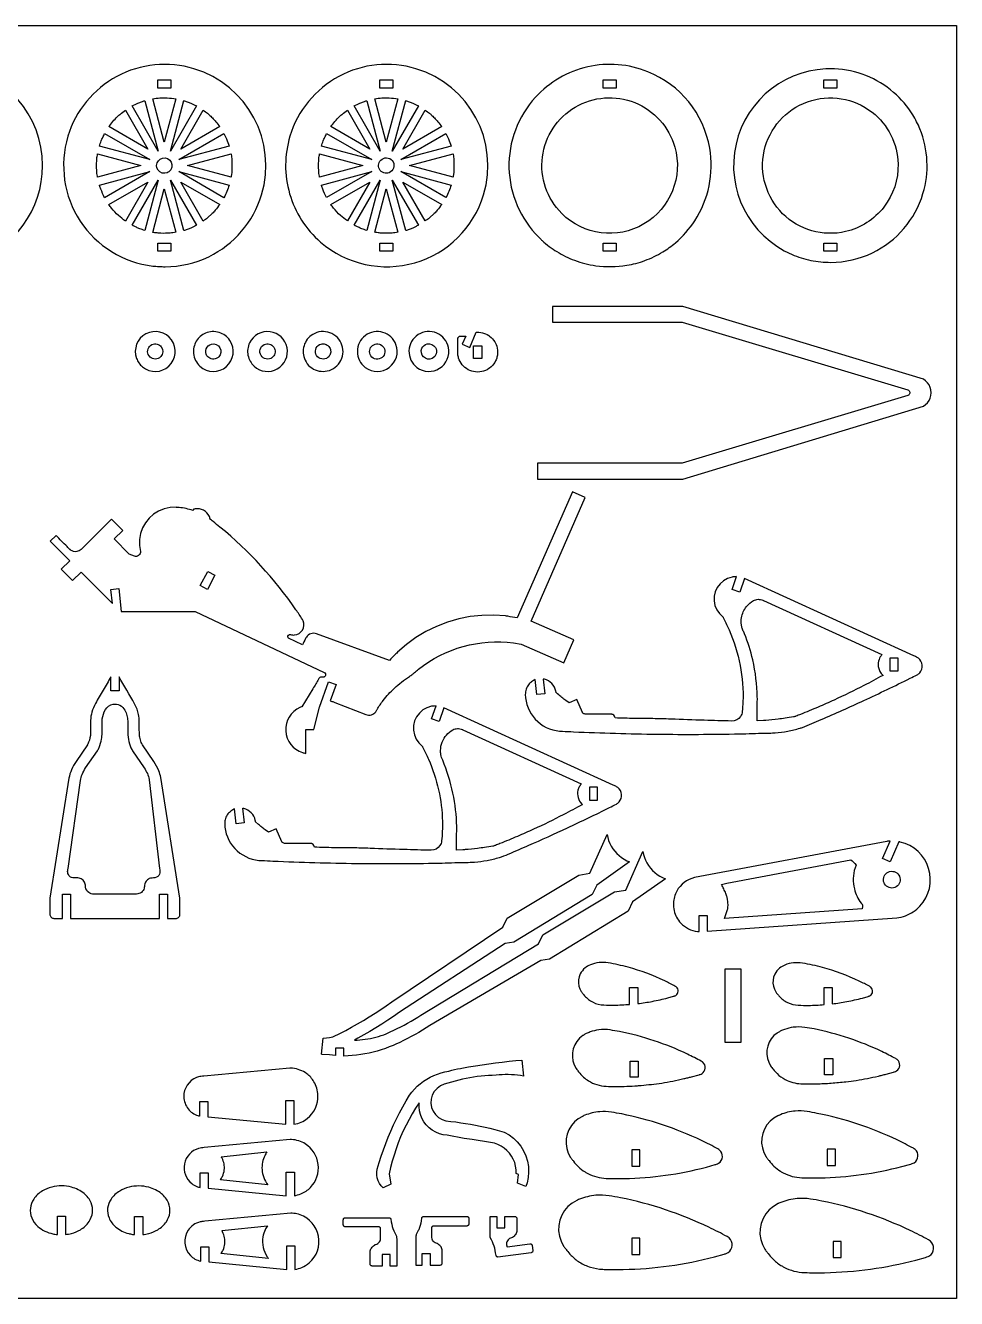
# Model space of a CAD drawing. Extents: x -56 to 89, y -25 to 54.
# Drawn here: x 31.2 to 88.7, y -25 to 53.6 of the extents above; entities that cross this region are included whole.
import ezdxf

# ---------------------------------------------------------------- set-up
doc = ezdxf.new("R2010")
doc.units = 0
doc.header["$MEASUREMENT"] = 0
doc.layers.get('0').update_dxf_attribs({"linetype": 'CONTINUOUS'})
doc.layers.add('SECTIONCUTEDGES', color=18, linetype='CONTINUOUS')

msp = doc.modelspace()

# ---------------------------------------------------------------- linework, layer by layer
for points in [[(88.705, 53.577), (88.705, -25.029), (-56.311, -25.029), (-56.311, 53.577)], [(66.525, 6.54), (66.025, 6.54), (66.025, 5.744), (66.525, 5.744)], [(81.22, -15.81), (80.72, -15.81), (80.72, -16.806), (81.22, -16.806)]]:
    msp.add_lwpolyline(points, close=True)
at = {"layer": 'SECTIONCUTEDGES'}
for points in [[(20.94, 41.274, 0.325322), (27.926, 38.983, 0.325497), (32.253, 44.924, 0.371858), (26.919, 51.104, 0.371962), (20.028, 46.731, 0.115164), (19.847, 43.894, 0.115322)], [(39.827, 38.682, 0.112364), (42.514, 39.299, 0.210055), (45.779, 43.119, 0.414116), (41.605, 50.906, 0.414311), (33.82, 46.733, 0.221929), (34.578, 41.498, 0.222236), (39.073, 38.723, 0.015157), (39.437, 38.692, 0.014233)], [(49.427, 40.203, 0.254136), (55.252, 38.928, 0.254134), (59.491, 43.121, 0.414116), (55.316, 50.908, 0.414311), (47.532, 46.735, 0.14489), (47.513, 43.19, 0.144775)], [(63.111, 40.299, 0.048565), (64.023, 39.613, 0.045826), (65.108, 39.079, 0.057671), (66.421, 38.744, 0.073449), (68.335, 38.767, 0.049668), (69.453, 39.062, 0.046635), (70.561, 39.598, 0.040326), (71.339, 40.158, 0.072135), (72.537, 41.519, 0.189941), (73.458, 46, 0.25932), (69.639, 50.721, 0.152812), (65.922, 51.018, 0.15269), (62.697, 49.143, 0.193513), (61.061, 44.782, 0.193448), (62.899, 40.5, 0.005813), (62.989, 40.413, 0.004363)], [(80.935, 38.95, 0.112364), (83.507, 39.54, 0.210055), (86.632, 43.196, 0.085398), (86.878, 45.194, 0.084063), (86.441, 47.191, 0.042661), (86.005, 48.053, 0.076119), (84.818, 49.447, 0.084192), (83.112, 50.481, 0.084133), (81.16, 50.896, 0.361626), (75.084, 46.254, 0.361673), (78.544, 39.436, 0.05168), (79.703, 39.073, 0.050642)], [(39.401, 45.822), (37.792, 48.608, -0.012176), (38.144, 48.776, -0.019565), (38.368, 48.866, -0.009363), (38.468, 48.899, 0.003121), (38.568, 48.931)], [(39.773, 46.366), (39.055, 49.046, -0.057699), (39.951, 49.102, -0.024823), (40.491, 49.046)], [(40.145, 45.823), (40.978, 48.934, 0.006199), (40.997, 48.929, -0.0186), (41.016, 48.924), (41.403, 48.782, -0.018388), (41.58, 48.699, 0.006129), (41.755, 48.612)], [(53.113, 45.824), (51.504, 48.61, -0.012176), (51.855, 48.777, -0.019565), (52.08, 48.867, -0.009363), (52.18, 48.901, 0.003121), (52.28, 48.933)], [(53.485, 46.368), (52.767, 49.047, -0.057699), (53.663, 49.103, -0.024823), (54.202, 49.048)], [(53.856, 45.824), (54.69, 48.935, 0.006199), (54.709, 48.931, -0.0186), (54.727, 48.926), (55.115, 48.784, -0.018388), (55.292, 48.701, 0.006129), (55.467, 48.614)], [(64.319, 41.967, -0.49076), (65.158, 48.535, -0.490919), (71.302, 46.071, -0.341454), (69.396, 41.319, -0.341597)], [(85.092, 45.033, -0.172631), (84.216, 42.362, -0.173077), (81.854, 40.849, -0.551627), (76.827, 45.836, -0.552179), (83.492, 48.217, -0.11024), (84.649, 46.802, -0.110516)], [(36.351, 47.331, -0.014778), (36.597, 47.644, -0.028539), (36.884, 47.951, -0.018438), (37.062, 48.108, -0.011345), (37.366, 48.347), (38.753, 45.944)], [(40.792, 45.944), (42.179, 48.346, 0.006303), (42.31, 48.252, -0.01891), (42.438, 48.155, -0.017187), (42.591, 48.019, -0.012321), (42.794, 47.819, -0.018926), (42.96, 47.631, -0.012469), (43.195, 47.332)], [(50.063, 47.333, -0.014778), (50.309, 47.646, -0.028539), (50.596, 47.952, -0.018438), (50.774, 48.11, -0.011345), (51.078, 48.348), (52.465, 45.946)], [(54.504, 45.946), (55.891, 48.348, 0.006303), (56.021, 48.254, -0.01891), (56.149, 48.156, -0.017187), (56.303, 48.021, -0.012321), (56.505, 47.82, -0.018926), (56.672, 47.633, -0.012469), (56.907, 47.333)], [(35.767, 46.129, -0.012918), (35.879, 46.451, -0.018758), (35.969, 46.668, -0.010898), (36.028, 46.787, 0.003632), (36.088, 46.906), (38.875, 45.297)], [(40.671, 45.297), (43.457, 46.906, -0.026072), (43.618, 46.569, -0.02074), (43.779, 46.13)], [(49.479, 46.131, -0.012918), (49.591, 46.453, -0.018758), (49.681, 46.67, -0.010898), (49.74, 46.789, 0.003632), (49.8, 46.907), (52.587, 45.298)], [(54.382, 45.298), (57.169, 46.907, -0.026072), (57.329, 46.571, -0.020703), (57.491, 46.131)], [(35.652, 44.207, 0.006429), (35.627, 44.354, -0.01929), (35.606, 44.502), (35.585, 44.925), (35.606, 45.347, -0.018896), (35.627, 45.495, 0.006298), (35.651, 45.642), (38.331, 44.925)], [(41.214, 44.925), (43.894, 45.643, -0.035509), (43.953, 44.984, -0.037792), (43.919, 44.364, -0.007975), (43.907, 44.285, 0.002658), (43.894, 44.207)], [(49.364, 44.208, 0.006429), (49.339, 44.356, -0.01929), (49.318, 44.504), (49.297, 44.926), (49.318, 45.349, -0.018896), (49.339, 45.497, 0.006298), (49.363, 45.644), (52.043, 44.926)], [(54.926, 44.926), (57.606, 45.644, -0.035509), (57.665, 44.986, -0.037792), (57.63, 44.365, -0.007975), (57.619, 44.287, 0.002658), (57.606, 44.209)], [(39.955, 44.485, -0.781821), (39.407, 45.227, -0.781093), (40.239, 44.829, -0.122906), (40.14, 44.622, -0.122447)], [(53.664, 44.485, -0.385134), (53.064, 44.701, -0.384041), (53.219, 45.321, -0.445044), (53.903, 45.15, -0.443903)], [(36.089, 42.944, -0.020623), (35.848, 43.475, -0.019978), (35.774, 43.682, -0.019766), (35.768, 43.7, 0.006588), (35.764, 43.719), (38.875, 44.553)], [(37.792, 41.24), (39.401, 44.027), (38.568, 40.919, -0.012234), (38.256, 41.027, -0.017991), (38.048, 41.113, -0.010478), (37.92, 41.176, 0.003492)], [(40.978, 40.916), (40.145, 44.027), (41.755, 41.238, 0.006248), (41.58, 41.15, -0.018746), (41.403, 41.067), (41.016, 40.925, -0.018599), (40.997, 40.92, 0.006199)], [(40.671, 44.553), (43.779, 43.72, -0.023422), (43.638, 43.33, -0.022807), (43.458, 42.944)], [(49.8, 42.945, -0.020623), (49.559, 43.477, -0.019978), (49.485, 43.683, -0.019766), (49.48, 43.702, 0.006588), (49.476, 43.721), (52.587, 44.554)], [(51.504, 41.241), (53.113, 44.028), (52.28, 40.92, -0.012234), (51.968, 41.029, -0.017991), (51.76, 41.115, -0.010478), (51.631, 41.177, 0.003492)], [(54.69, 40.917), (53.856, 44.028), (55.467, 41.239, 0.006248), (55.292, 41.152, -0.018746), (55.115, 41.069), (54.727, 40.927, -0.018599), (54.709, 40.922, 0.006199)], [(54.382, 44.554), (57.49, 43.722, -0.023422), (57.35, 43.331, -0.022807), (57.169, 42.945)], [(36.351, 42.518), (38.753, 43.905), (37.366, 41.503, -0.024397), (36.941, 41.848, -0.042082), (36.513, 42.302, -0.010889), (36.431, 42.409, 0.00363)], [(39.055, 40.803), (39.773, 43.483), (40.491, 40.804, -0.013089), (40.125, 40.759, -0.036535), (39.565, 40.746, -0.015577), (39.338, 40.764, -0.012352)], [(42.18, 41.503), (40.792, 43.905), (43.194, 42.518, -0.014529), (42.924, 42.172, -0.022653), (42.734, 41.964), (42.438, 41.695, -0.018394), (42.31, 41.597, 0.006131)], [(51.078, 41.505, -0.024397), (50.652, 41.85, -0.042082), (50.224, 42.303, -0.010889), (50.143, 42.411, 0.00363), (50.063, 42.519), (52.465, 43.907)], [(52.767, 40.805), (53.485, 43.485), (54.202, 40.805, -0.013089), (53.837, 40.76, -0.036535), (53.276, 40.747, -0.015577), (53.05, 40.766, -0.012352)], [(55.891, 41.504), (54.504, 43.907), (56.906, 42.52, -0.014529), (56.635, 42.174, -0.022653), (56.446, 41.965), (56.149, 41.696, -0.018394), (56.022, 41.599, 0.006131)], [(38.43, 32.497, 0.875865), (40.219, 34.159, 0.875175), (38.057, 33.023, 0.066567), (38.208, 32.736, 0.066175)], [(41.973, 32.535, 0.379539), (43.606, 32.516, 0.379687), (43.821, 34.134, 0.173657), (43.157, 34.621, 0.170819), (42.322, 34.58, 0.163652), (41.75, 34.087, 0.156929), (41.576, 33.321, 0.095178), (41.697, 32.898, 0.091539)], [(45.322, 32.535, 0.721922), (47.357, 33.682, 0.721529), (45.04, 33.98, 0.161758), (44.941, 33.212, 0.161493)], [(48.939, 34.499, 0.18616), (48.402, 33.802, 0.183377), (48.468, 32.913, 0.110679), (48.785, 32.502, 0.201186), (49.703, 32.222, 0.481079), (50.746, 33.838, 0.48086)], [(52.189, 32.46, 0.331987), (53.66, 32.459, 0.331772), (54.081, 33.869, 0.501759), (52.191, 34.433, 0.501516)], [(55.378, 32.46, 0.311571), (56.773, 32.407, 0.311041), (57.32, 33.694, 0.525505), (55.455, 34.486, 0.524889)], [(39.397, 33.01, -0.40369), (38.783, 33.256, -0.406894), (39.008, 33.873, -0.358958), (39.589, 33.73, -0.355487), (39.563, 33.128, -0.056856), (39.486, 33.059, -0.057759)], [(42.984, 33.01, -0.167832), (42.661, 32.997, -0.173437), (42.408, 33.182, -0.243707), (42.358, 33.615, -0.244139), (42.682, 33.904, -0.337448), (43.211, 33.68, -0.338313), (43.135, 33.112, -0.047911), (43.06, 33.05, -0.054789)], [(46.354, 33.02, -0.439529), (45.705, 33.288, -0.443818), (46.03, 33.904, -0.36461), (46.576, 33.641, -0.361552), (46.413, 33.054, -0.021025), (46.384, 33.035, -0.021405)], [(49.782, 33.02, -0.439529), (49.133, 33.288, -0.443818), (49.458, 33.904, -0.136084), (49.704, 33.9, -0.127388), (49.927, 33.764, -0.098957), (50.015, 33.629, -0.12042), (50.048, 33.397, -0.128999), (49.963, 33.172, -0.130996)], [(52.489, 33.262, -0.393248), (52.71, 33.867, -0.392669), (53.33, 33.691, -0.436091), (53.141, 33.025, -0.435495)], [(56.319, 33.02, -0.318573), (55.783, 33.111, -0.315342), (55.688, 33.651, -0.235508), (56.013, 33.91, -0.318805), (56.519, 33.691, -0.211921), (56.568, 33.312, -0.211232)], [(33.403, 20.003), (34.103, 19.301), (34.628, 19.826), (36.566, 17.885), (36.478, 18.756), (36.959, 18.805), (37.103, 17.397), (41.673, 17.397), (49.648, 13.631, -0.168887), (49.726, 13.549, -0.362921), (49.675, 13.367, -0.089504), (49.628, 13.346, -0.079719), (49.572, 13.341, 0.015746), (49.498, 13.344, 0.104795), (49.415, 13.328, 0.167951), (49.289, 13.213, -0.009744), (48.953, 12.626), (48.263, 11.511, -0.104608), (48.241, 11.5, 0.035992), (48.15, 11.466, 0.3096), (47.273, 10.018, 0.310426), (48.305, 8.682, 0.017896), (48.388, 8.659, 0.01187), (48.514, 8.631), (48.514, 10.104), (49.014, 10.104), (49.352, 11.477), (49.908, 13.044), (50.379, 12.877), (50.023, 11.874, -0.0051), (50.224, 11.811, -0.011435), (50.313, 11.779), (52.225, 11.027, 0.161502), (52.565, 11.016, 0.169689), (52.829, 11.206, 0.018768), (52.919, 11.347, -0.030198), (53.295, 11.901, -0.042786), (53.982, 12.652, -0.036783), (54.909, 13.388, -0.013895), (55.007, 13.45, 0.025116), (55.104, 13.515, 0.025774), (55.233, 13.623, -0.018155), (55.471, 13.826, -0.204103), (61.337, 15.449), (61.812, 15.37), (64.441, 14.22), (65.066, 15.649), (62.437, 16.799), (65.775, 24.431), (64.977, 24.782), (61.56, 17.005, -0.002171), (60.987, 17.096, 0.013028), (60.843, 17.116), (60.119, 17.165), (59.394, 17.15), (58.672, 17.073), (57.96, 16.933), (57.263, 16.732), (56.586, 16.472), (55.934, 16.153), (55.312, 15.78), (54.725, 15.354), (54.177, 14.878, 0.013028), (54.074, 14.775, -0.002171), (53.672, 14.357), (49.181, 16.02, 0.161142), (48.822, 16.02, 0.167596), (48.547, 15.81, 0.03262), (48.492, 15.716, -0.002417), (48.298, 15.325), (47.443, 15.754, -0.162704), (47.409, 15.81, -0.252017), (47.444, 15.935, -0.283369), (47.575, 15.969, 0.098494), (47.824, 15.943, 0.501374), (48.353, 16.807, 0.048434), (48.3, 16.908, 0.007698), (47.905, 17.5, 0.069513), (43.212, 22.602, 0.005338), (42.79, 22.942, 0.010401), (42.568, 23.11, -0.035073), (42.588, 23.147, 0.136057), (42.595, 23.169, 0.100505), (42.593, 23.184, 0.016455), (42.557, 23.268, 0.341491), (41.68, 23.724, 0.016455), (41.589, 23.704, 0.112005), (41.577, 23.698, 0.134653), (41.568, 23.685, -0.022312), (41.545, 23.629, 0.028235), (41.12, 23.744, 0.028606), (40.691, 23.81, 0.006314), (40.557, 23.821, 0.013802), (40.495, 23.824), (40.127, 23.809), (39.767, 23.732), (39.424, 23.595), (39.11, 23.402), (38.834, 23.158), (38.602, 22.871), (38.423, 22.549), (38.301, 22.201), (38.239, 21.838), (38.24, 21.469), (38.303, 21.106, -0.120312), (38.275, 20.967, -0.115005), (38.183, 20.852, -0.125142), (38.063, 20.798, -0.119875), (37.927, 20.807), (37.608, 20.931), (36.676, 21.87), (37.204, 22.398), (36.504, 23.099), (34.63, 21.227, -0.145804), (34.362, 21.093, -0.210214), (33.987, 21.185, -0.016381), (33.971, 21.198, -0.008191), (33.939, 21.227, -0.009829), (33.766, 21.396, 0.001638), (33.084, 22.084), (32.73, 21.731), (33.931, 20.528)], [(75.615, 19.43), (75.313, 18.58), (74.842, 18.748), (75.124, 19.544, -0.009124), (74.938, 19.53, 0.035207), (74.838, 19.518), (74.563, 19.433), (74.312, 19.293), (74.096, 19.104), (73.923, 18.874), (73.801, 18.614), (73.736, 18.333), (73.73, 18.046), (73.784, 17.764), (73.896, 17.498), (74.06, 17.262), (74.269, 17.065, -0.066761), (74.293, 17.02, 0.023228), (74.33, 16.933, 0.00512), (74.496, 16.599, -0.014428), (74.656, 16.261, -0.05613), (75.341, 14.061, -0.057387), (75.51, 11.813, -0.014084), (75.469, 11.21, -0.122169), (75.366, 10.917, -0.258679), (74.818, 10.63, -0.000991), (73.125, 10.674, -0.003047), (71.058, 10.745, 0.006155), (69.946, 10.775, 0.003714), (69.376, 10.78, -0.004918), (68.807, 10.786, -0.002398), (68.214, 10.801, 0.000799), (67.62, 10.818, 0.028598), (67.571, 10.929, 0.161536), (67.468, 11.03, 0.057098), (67.42, 11.047, 0.047308), (67.358, 11.055), (65.765, 11.057, -0.081624), (65.687, 11.079, -0.074835), (65.613, 11.128, -0.020482), (65.599, 11.142, -0.045194), (65.593, 11.149), (65.26, 11.951), (64.781, 11.753), (64.569, 11.898, -0.013865), (64.326, 12.082, -0.012477), (64.068, 12.301, 0.009145), (63.99, 12.368, -0.096768), (63.974, 12.388, -0.120073), (63.966, 12.417, 0.047499), (63.96, 12.473, 0.141524), (63.712, 12.942, 0.141524), (63.251, 13.207, 0.016567), (63.214, 13.214, -0.005522), (63.177, 13.221), (63.27, 12.313), (62.772, 12.262), (62.677, 13.196, 0.004185), (62.459, 13.047, 0.073254), (62.273, 12.873, 0.086359), (62.12, 12.593, 0.085895), (62.07, 12.276, 0.185891), (62.688, 10.74, 0.184789), (64.184, 10.007, 0.011293), (64.358, 9.996, -0.000025), (65.054, 9.965, 0.008067), (70.223, 9.818, 0.008217), (75.3, 9.838, 0.002829), (76.088, 9.859, -0.003431), (76.876, 9.879, 0.003607), (77.348, 9.891, 0.010952), (77.503, 9.899, 0.027349), (78.278, 10.001, 0.02735), (79.037, 10.187, 0.005477), (79.235, 10.25, 0.010711), (79.335, 10.285), (80.348, 10.717, 0.007095), (82.985, 11.896, 0.006478), (85.838, 13.266, 0.004958), (86.265, 13.484, 0.090397), (86.428, 13.61, 0.435157), (86.346, 14.506, 0.037419), (86.274, 14.553, 0.014223), (86.074, 14.657)], [(76.392, 10.637, 0.001819), (76.391, 11.032, -0.005457), (76.392, 11.426, -0.002886), (76.399, 11.762, 0.011204), (76.4, 12.097, 0.052143), (76.115, 14.407, 0.039562), (75.606, 16.017, 0.012267), (75.511, 16.236, -0.029577), (75.464, 16.356, -0.04675), (75.416, 16.564, -0.071998), (75.423, 17.005, -0.130192), (75.733, 17.705, -0.098727), (76.161, 18.064, -0.115272), (76.448, 18.144, -0.115868), (76.739, 18.088, -0.017826), (76.764, 18.076, 0.011527), (76.788, 18.064), (84.097, 14.73, 0.086005), (83.921, 14.434, 0.126445), (83.871, 13.997, 0.074265), (83.946, 13.741, 0.074279), (84.093, 13.518, 0.020408), (84.128, 13.482, -0.006802), (84.163, 13.448, -0.004642), (82.986, 12.823, -0.012634), (81.142, 11.924, -0.006479), (80.155, 11.488, -0.005939), (79.066, 11.04, 0.001973), (78.787, 10.928, -0.028047), (78.716, 10.903, -0.026718), (78.631, 10.884, -0.004531), (78.123, 10.803, -0.00906), (77.682, 10.745, -0.005336), (76.93, 10.668, -0.019134), (76.853, 10.664, -0.021054), (76.782, 10.665)], [(36.976, 13.365), (36.976, 12.492), (36.476, 12.492), (36.476, 13.366, -0.001265), (35.994, 12.538, 0.003794), (35.517, 11.707, 0.058244), (35.298, 11.186, 0.063092), (35.217, 10.671, 0.016618), (35.22, 10.058, -0.039019), (35.206, 9.728, -0.08946), (35.041, 9.191, -0.007435), (35.034, 9.177, -0.011972), (35.029, 9.169), (34.319, 8.134, 0.048899), (34.039, 7.615, 0.053441), (33.884, 7.098), (32.71, -0.309), (32.711, -1.333, 0.185957), (32.789, -1.486, 0.172664), (32.959, -1.556, 0.016956), (33.14, -1.559, -0.004396), (33.476, -1.556), (33.476, -0.062), (33.976, -0.062), (33.976, -1.556), (39.476, -1.556), (39.476, -0.062), (39.976, -0.062), (39.976, -1.556), (40.519, -1.555, 0.185813), (40.672, -1.477, 0.172664), (40.742, -1.307), (40.742, -0.305), (39.55, 7.152, 0.048631), (39.435, 7.552, 0.053476), (39.127, 8.134), (38.419, 9.168, -0.042369), (38.353, 9.299, -0.05136), (38.256, 9.635, -0.022282), (38.239, 9.762, -0.018567), (38.231, 9.916, -0.006146), (38.229, 10.597, 0.052443), (38.188, 11.031, 0.080341), (37.94, 11.689, 0.0006)], [(33.883, 1.088, -0.187835), (33.803, 1.346, -0.028282), (33.815, 1.437, 0.010555), (33.83, 1.528), (34.587, 6.954, -0.055767), (34.699, 7.335, -0.048899), (34.914, 7.734), (35.64, 8.791, 0.039283), (35.75, 9.004, 0.054551), (35.899, 9.508, 0.021912), (35.923, 9.692, 0.018988), (35.935, 9.906, 0.00723), (35.935, 10.594, -0.03342), (35.944, 10.766, -0.101204), (36.132, 11.332, -0.223836), (36.609, 11.663, -0.159962), (37.029, 11.6, -0.155534), (37.34, 11.294, -0.055982), (37.465, 10.975, -0.058348), (37.513, 10.65, -0.012826), (37.514, 10.278, 0.009225), (37.513, 9.906, 0.056267), (37.583, 9.357, 0.058965), (37.768, 8.863, 0.007426), (37.792, 8.818, 0.011972), (37.808, 8.791), (38.532, 7.734, -0.04427), (38.725, 7.385, -0.04711), (38.843, 7.029, -0.004249), (38.846, 7.014, -0.011983), (38.847, 7.008), (39.476, 1.528, -0.002653), (39.499, 1.346, -0.124044), (39.478, 1.183, -0.265958), (39.19, 0.952, -0.032026), (39.016, 0.936, 0.095423), (38.846, 0.898, 0.129798), (38.646, 0.74, 0.129739), (38.55, 0.504, 0.026744), (38.542, 0.407, -0.059933), (38.529, 0.311, -0.165101), (38.355, 0.051, -0.156708), (38.046, -0.06), (35.406, -0.06, -0.145829), (35.116, 0.038, -0.209993), (34.911, 0.375, -0.017729), (34.899, 0.501, 0.079747), (34.872, 0.624, 0.142824), (34.7, 0.845, 0.142126), (34.436, 0.939, 0.022063), (34.276, 0.942, -0.046173), (34.116, 0.952, -0.187835)], [(57.047, 11.45), (56.745, 10.6), (56.274, 10.768), (56.556, 11.564, -0.009124), (56.37, 11.55, 0.035207), (56.27, 11.538), (55.995, 11.453), (55.744, 11.313), (55.528, 11.124), (55.355, 10.894), (55.233, 10.634), (55.168, 10.353), (55.163, 10.066), (55.217, 9.784), (55.328, 9.518), (55.492, 9.282), (55.701, 9.085, -0.066761), (55.725, 9.04, 0.023228), (55.762, 8.953, 0.00512), (55.928, 8.618, -0.014428), (56.088, 8.281, -0.048624), (56.714, 6.373, -0.049876), (56.948, 4.43, -0.030084), (56.9, 3.224, -0.121138), (56.798, 2.937, -0.258679), (56.25, 2.65, -0.000991), (54.557, 2.694, -0.003047), (52.491, 2.764, 0.006155), (51.378, 2.795, 0.003714), (50.808, 2.8, -0.004918), (50.239, 2.806, -0.002398), (49.646, 2.821, 0.000799), (49.052, 2.838, 0.028598), (49.003, 2.949, 0.161536), (48.9, 3.05, 0.057098), (48.852, 3.067, 0.047308), (48.791, 3.075), (47.197, 3.077, -0.081624), (47.119, 3.099, -0.074835), (47.045, 3.148, -0.020482), (47.031, 3.162, -0.045194), (47.025, 3.169), (46.692, 3.971), (46.213, 3.773), (46.001, 3.918, -0.011091), (45.795, 4.072, -0.011091), (45.597, 4.236), (45.406, 4.408, -0.121972), (45.398, 4.437, 0.047985), (45.392, 4.493, 0.141524), (45.144, 4.962, 0.141524), (44.683, 5.227, 0.016567), (44.646, 5.234, -0.005522), (44.609, 5.241), (44.702, 4.333), (44.204, 4.282), (44.109, 5.216, 0.004185), (43.891, 5.067, 0.073254), (43.705, 4.893, 0.086359), (43.552, 4.613, 0.085895), (43.502, 4.296, 0.185891), (44.12, 2.76, 0.184789), (45.616, 2.027, 0.011293), (45.79, 2.016, -0.000025), (46.486, 1.985, 0.008067), (51.655, 1.838, 0.008217), (56.732, 1.858, 0.002829), (57.52, 1.879, -0.003431), (58.308, 1.899, 0.003607), (58.78, 1.911, 0.010952), (58.935, 1.919, 0.027349), (59.71, 2.021, 0.02735), (60.469, 2.207, 0.027608), (61.019, 2.408, 0.001457), (62.284, 2.956, 0.006478), (64.667, 4.032, 0.005861), (67.27, 5.286, 0.004958), (67.698, 5.504, 0.090397), (67.86, 5.63, 0.435157), (67.778, 6.525, 0.037419), (67.706, 6.573, 0.014223), (67.506, 6.677)], [(57.824, 2.657, 0.001819), (57.823, 3.052, -0.005457), (57.824, 3.446, -0.002886), (57.831, 3.782, 0.011204), (57.832, 4.117, 0.047407), (57.597, 6.18, 0.04637), (56.968, 8.207, 0.01538), (56.931, 8.29, -0.033729), (56.896, 8.376, -0.046038), (56.854, 8.557, -0.033905), (56.836, 8.808, -0.09514), (56.937, 9.333, -0.171112), (57.593, 10.084, -0.11859), (57.876, 10.165, -0.115868), (58.172, 10.108, -0.017826), (58.196, 10.096, 0.011527), (58.22, 10.084), (65.529, 6.75, 0.037617), (65.405, 6.57, 0.075158), (65.321, 6.36, 0.125786), (65.33, 5.9, 0.125822), (65.559, 5.502, 0.01533), (65.577, 5.485, -0.00511), (65.595, 5.468, -0.004642), (64.418, 4.843, -0.012634), (62.574, 3.944, -0.006479), (61.587, 3.508, -0.005939), (60.498, 3.06, 0.001973), (60.219, 2.948, -0.028047), (60.148, 2.923, -0.026718), (60.063, 2.904, -0.004531), (59.556, 2.823, -0.00906), (59.114, 2.765, -0.005336), (58.363, 2.688, -0.019134), (58.285, 2.684, -0.021054), (58.214, 2.685)], [(72.809, -2.372), (72.809, -1.387), (73.309, -1.387), (73.309, -2.343), (85.008, -1.529, 0.064499), (85.553, -1.395, 0.11269), (86.442, -0.796, 0.26871), (86.982, 1.533, 0.268886), (85.231, 3.158, 0.009244), (85.185, 3.168, -0.003081), (85.138, 3.177), (84.596, 1.938), (84.138, 2.139), (84.609, 3.214, 0.007419), (84.467, 3.205, 0.015637), (84.4, 3.197), (72.527, 0.964, 0.213773), (71.424, 0.126, 0.112076), (71.215, -0.613, 0.072907), (71.258, -1.077, 0.130867), (71.677, -1.846, 0.087354), (72.148, -2.196, 0.087328), (72.711, -2.363, 0.008463), (72.76, -2.368, -0.002821)], [(74.373, -1.557), (74.565, -1.001, 0.033242), (74.581, -0.915, 0.018338), (74.593, -0.755, 0.037378), (74.589, -0.624, 0.017912), (74.55, -0.354, 0.022888), (74.502, -0.144, 0.034926), (74.455, -0.01, 0.01324), (74.329, 0.261, -0.004413), (74.197, 0.529, 0.006445), (74.361, 0.58, -0.019338), (74.526, 0.627), (82.173, 2.066), (82.263, 1.992, -0.018379), (82.348, 1.912, -0.018378), (82.426, 1.826), (82.499, 1.734), (82.435, 1.56, 0.139305), (82.393, 0.261, 0.102133), (82.812, -0.613, 0.033661), (82.861, -0.668, -0.097619), (82.883, -0.701, -0.082482), (82.89, -0.732, -0.025939), (82.892, -0.832, -0.02594), (82.888, -0.876, -0.012951), (82.874, -0.962)], [(84.191, 0.873, -0.860276), (85.208, 0.951, -0.859535), (84.259, 0.575, -0.075538), (84.202, 0.718, -0.075109)], [(68.515, -6.865), (68.515, -5.819), (69.015, -5.819), (69.015, -6.815, 0.01908), (69.91, -6.681, 0.017443), (70.876, -6.463), (71.226, -6.366, -0.038389), (71.295, -6.342, 0.080703), (71.361, -6.313, 0.501374), (71.396, -5.791, 0.054447), (71.312, -5.734, 0.011126), (70.684, -5.416, 0.045142), (68.416, -4.573, 0.025718), (67.181, -4.304, 0.068137), (66.622, -4.289, 0.069566), (66.09, -4.423, 0.072806), (65.761, -4.617, 0.110709), (65.465, -4.989), (65.397, -5.166), (65.36, -5.353), (65.355, -5.543), (65.382, -5.732), (65.441, -5.913), (65.529, -6.081, 0.021357), (65.583, -6.157, 0.014133), (65.723, -6.329, 0.103358), (66.253, -6.735, 0.100305), (66.92, -6.903, 0.015529), (67.543, -6.913, 0.017374)], [(80.528, -6.879), (80.528, -5.834), (81.028, -5.834), (81.028, -6.83, 0.01908), (81.923, -6.695, 0.017443), (82.889, -6.477), (83.239, -6.38, -0.038389), (83.307, -6.357, 0.080703), (83.373, -6.328, 0.501374), (83.408, -5.806, 0.054447), (83.325, -5.749, 0.011126), (82.697, -5.431, 0.045142), (80.429, -4.587, 0.025718), (79.193, -4.318, 0.068137), (78.634, -4.303, 0.069566), (78.103, -4.438, 0.072806), (77.773, -4.632, 0.110709), (77.478, -5.003), (77.409, -5.181), (77.372, -5.367), (77.367, -5.558), (77.394, -5.746), (77.453, -5.927), (77.542, -6.096, 0.021357), (77.595, -6.171, 0.014133), (77.735, -6.344, 0.103358), (78.266, -6.749, 0.100305), (78.933, -6.918, 0.015529), (79.556, -6.928, 0.017374)], [(65.968, -11.588, 0.065635), (66.481, -11.822, 0.062601), (67.064, -11.924, 0.012318), (67.672, -11.937, 0.017265), (68.999, -11.889, 0.006228), (69.229, -11.869, 0.002281), (69.857, -11.806, 0.012938), (70.497, -11.722, 0.018394), (71.868, -11.453, 0.00332), (72.104, -11.396, 0.00332), (72.338, -11.336), (72.805, -11.207, -0.044724), (72.869, -11.186, 0.087071), (72.984, -11.137, 0.501374), (73.031, -10.441, 0.052991), (72.939, -10.378, 0.012578), (72.082, -9.941, 0.062543), (67.894, -8.547, 0.01309), (67.315, -8.447, 0.069731), (66.606, -8.444, 0.049289), (66.071, -8.571, 0.034019), (65.833, -8.671, 0.017944), (65.672, -8.76, 0.01715), (65.613, -8.798), (65.418, -8.96), (65.253, -9.153), (65.123, -9.371), (65.032, -9.608), (64.983, -9.856), (64.976, -10.11), (65.012, -10.361), (65.091, -10.603), (65.209, -10.827, 0.030734), (65.284, -10.93, -0.007019), (65.364, -11.029, 0.03989), (65.666, -11.357, 0.046849)], [(78.122, -11.509, 0.113994), (79.092, -11.764, 0.012132), (80.043, -11.77, 0.014603), (80.965, -11.726, 0.007186), (81.868, -11.644, 0.012938), (82.508, -11.56, 0.018394), (83.879, -11.291, 0.00332), (84.115, -11.234, 0.00332), (84.349, -11.174), (84.816, -11.045, -0.044724), (84.88, -11.024, 0.087071), (84.995, -10.975, 0.501374), (85.042, -10.279, 0.052991), (84.95, -10.216, 0.012578), (84.093, -9.779, 0.062543), (79.905, -8.385, 0.01309), (79.326, -8.285, 0.069731), (78.617, -8.282, 0.049289), (78.082, -8.409, 0.034019), (77.844, -8.509, 0.017944), (77.683, -8.598, 0.01715), (77.624, -8.636), (77.429, -8.798), (77.264, -8.991), (77.134, -9.209), (77.043, -9.446), (76.994, -9.695), (76.987, -9.948), (77.023, -10.2), (77.102, -10.441), (77.22, -10.665, 0.030734), (77.295, -10.768, -0.007019), (77.375, -10.867, 0.03239), (77.621, -11.143, 0.073161)], [(41.968, -13.764), (41.968, -12.866), (42.468, -12.866), (42.468, -13.809), (47.283, -14.269), (47.283, -12.811), (47.783, -12.811), (47.783, -14.269, 0.058887), (48.236, -14.134, 0.065177), (48.604, -13.915, 0.240046), (49.265, -12.483, 0.12491), (49.016, -11.639, 0.102014), (48.567, -11.146, 0.130819), (47.696, -10.81, 0.015031), (47.598, -10.802, 0.020693), (47.527, -10.802), (42.218, -11.3, 0.017857), (42.026, -11.318, 0.060909), (41.764, -11.385, 0.314705), (40.977, -12.567, 0.162733), (41.249, -13.326, 0.077301), (41.515, -13.573, 0.074747), (41.853, -13.735, 0.017668), (41.911, -13.75, -0.005889)], [(65.926, -17.309, 0.113994), (67.067, -17.61, 0.012132), (68.185, -17.617, 0.059829), (73.251, -16.916), (73.8, -16.763, -0.044724), (73.876, -16.739, 0.087071), (74.011, -16.681, 0.501374), (74.066, -15.862, 0.052991), (73.958, -15.788, 0.012578), (72.95, -15.274, 0.062543), (68.023, -13.634, 0.009794), (67.399, -13.523, 0.06036), (66.665, -13.496, 0.075913), (65.744, -13.717, 0.006314), (65.644, -13.759, 0.013802), (65.599, -13.78), (65.34, -13.929), (65.11, -14.12), (64.916, -14.347), (64.763, -14.603), (64.656, -14.882), (64.598, -15.175), (64.59, -15.473), (64.633, -15.769), (64.725, -16.053), (64.864, -16.317, 0.027175), (64.925, -16.402, -0.003463), (65.046, -16.554, 0.032859), (65.344, -16.886, 0.053889), (65.757, -17.212, 0.018728)], [(78.004, -17.269, 0.113994), (79.145, -17.57, 0.012132), (80.263, -17.577, 0.059829), (85.33, -16.876), (85.879, -16.723, -0.044724), (85.954, -16.699, 0.087071), (86.09, -16.641, 0.501374), (86.145, -15.822, 0.052991), (86.037, -15.748, 0.012578), (85.028, -15.234, 0.062543), (80.102, -13.594, 0.009794), (79.477, -13.483, 0.06036), (78.743, -13.456, 0.075913), (77.822, -13.677, 0.006314), (77.722, -13.719, 0.013802), (77.677, -13.74), (77.418, -13.889), (77.188, -14.08), (76.994, -14.307), (76.842, -14.563), (76.734, -14.842), (76.676, -15.135), (76.668, -15.433), (76.711, -15.729), (76.803, -16.013), (76.942, -16.277, 0.027175), (77.004, -16.362, -0.003463), (77.124, -16.514, 0.032859), (77.422, -16.847, 0.053889), (77.835, -17.172, 0.018728)], [(41.99, -18.174), (41.99, -17.276), (42.49, -17.276), (42.49, -18.219), (47.304, -18.679), (47.305, -17.221), (47.805, -17.221), (47.804, -18.679, 0.05147), (48.204, -18.567, 0.107286), (48.804, -18.164, 0.22512), (49.279, -16.747, 0.225076), (48.482, -15.483, 0.064795), (48.075, -15.293, 0.064771), (47.633, -15.214, 0.006019), (47.573, -15.212, 0.014702), (47.548, -15.212), (42.24, -15.71, 0.006887), (42.077, -15.724, 0.045852), (41.894, -15.759, 0.281417), (41.018, -16.716, 0.281163), (41.471, -17.934, 0.07581), (41.776, -18.107, 0.02872)], [(43.289, -16.284), (46.104, -15.98, 0.024374), (45.975, -16.213, 0.064007), (45.84, -16.607, 0.139677), (45.913, -17.547, 0.069878), (46.164, -18.014), (43.237, -17.701, 0.036811), (43.363, -17.486, 0.086534), (43.477, -17.093, 0.075433), (43.463, -16.72, 0.075591), (43.338, -16.368, 0.014453), (43.314, -16.326, -0.004817)], [(33.666, -21.079, 0.027943), (34.042, -21.007, 0.074409), (34.591, -20.78, 0.105275), (35.123, -20.283, 0.255238), (35.251, -19.122, 0.127924), (34.822, -18.551, 0.103344), (34.036, -18.156, 0.127001), (32.823, -18.147, 0.074208), (32.242, -18.388, 0.105274), (31.71, -18.886, 0.255238), (31.582, -20.046, 0.117284), (31.961, -20.573, 0.126578), (32.887, -21.034, 0.01237), (33.01, -21.057, 0.009766), (33.166, -21.079), (33.166, -19.951), (33.666, -19.951)], [(37.942, -21.085), (37.942, -19.956), (38.442, -19.956), (38.442, -21.084, 0.027943), (38.817, -21.012, 0.074409), (39.366, -20.785, 0.105275), (39.898, -20.288, 0.255238), (40.026, -19.127, 0.127924), (39.597, -18.556, 0.103344), (38.811, -18.161, 0.127001), (37.598, -18.152, 0.074208), (37.018, -18.394, 0.105274), (36.485, -18.891, 0.255238), (36.358, -20.051, 0.127924), (36.787, -20.622, 0.103344), (37.572, -21.017, 0.01993), (37.693, -21.044, 0.009773)], [(65.422, -22.785, 0.065635), (66.093, -23.091, 0.062601), (66.854, -23.224, 0.00767), (67.215, -23.235, 0.008632), (68.12, -23.235, 0.059829), (73.749, -22.456), (74.359, -22.287, -0.044724), (74.443, -22.259, 0.087071), (74.593, -22.196, 0.501374), (74.654, -21.286, 0.052991), (74.535, -21.203, 0.012578), (73.414, -20.632, 0.062543), (67.94, -18.81, 0.009794), (67.246, -18.686, 0.06036), (66.431, -18.656, 0.075913), (65.407, -18.901, 0.006314), (65.296, -18.948, 0.013802), (65.246, -18.972), (64.959, -19.138), (64.703, -19.35), (64.488, -19.602), (64.318, -19.887), (64.199, -20.196), (64.134, -20.522), (64.125, -20.853), (64.173, -21.182), (64.275, -21.497), (64.43, -21.791, 0.027175), (64.498, -21.885, -0.003463), (64.632, -22.054, 0.02583), (64.9, -22.362, 0.060935)], [(78.046, -23.092, 0.113994), (79.314, -23.426, 0.012132), (80.556, -23.434, 0.059829), (86.185, -22.655), (86.795, -22.486, -0.044724), (86.879, -22.459, 0.087071), (87.029, -22.395, 0.501374), (87.091, -21.485, 0.052991), (86.971, -21.403, 0.012578), (85.85, -20.832, 0.062543), (80.376, -19.009, 0.009794), (79.683, -18.885, 0.06036), (78.867, -18.855, 0.075913), (77.843, -19.101, 0.006314), (77.732, -19.148, 0.013802), (77.682, -19.171), (77.395, -19.337), (77.139, -19.549), (76.924, -19.801), (76.754, -20.086), (76.635, -20.396), (76.57, -20.721), (76.561, -21.053), (76.609, -21.381), (76.712, -21.697), (76.866, -21.99, 0.027175), (76.934, -22.085, -0.003463), (77.068, -22.253, 0.02583), (77.336, -22.562, 0.060935), (77.858, -22.984, 0.018728)], [(42.026, -22.727), (42.026, -21.828), (42.526, -21.828), (42.526, -22.771), (47.341, -23.231), (47.341, -21.773), (47.841, -21.773), (47.841, -23.231, 0.054018), (48.26, -23.111, 0.081618), (48.724, -22.826, 0.2679), (49.296, -21.178, 0.268121), (48.156, -19.86, 0.054446), (47.77, -19.772, 0.03773), (47.585, -19.764), (42.276, -20.262, 0.006828), (42.094, -20.277, 0.037221), (41.986, -20.296, 0.183434), (41.249, -20.811, 0.35573), (41.382, -22.373, 0.075243), (41.665, -22.589, 0.069161)], [(43.326, -20.837), (46.14, -20.532, 0.027034), (45.998, -20.791, 0.073462), (45.864, -21.225, 0.089732), (45.882, -21.871, 0.092349), (46.12, -22.452, 0.014896), (46.16, -22.51, -0.004965), (46.201, -22.566), (43.273, -22.253, 0.036811), (43.399, -22.038, 0.086534), (43.514, -21.646, 0.075433), (43.499, -21.272, 0.075591), (43.374, -20.92, 0.014453), (43.35, -20.878, -0.004817)]]:
    msp.add_lwpolyline(points, format="xyb", close=True, dxfattribs=at)
for points in [[(39.378, 49.714), (39.378, 50.214), (40.175, 50.214), (40.175, 49.714)], [(53.09, 49.715), (53.09, 50.215), (53.886, 50.215), (53.886, 49.715)], [(66.882, 50.215), (67.679, 50.215), (67.679, 49.715), (66.882, 49.715)], [(80.515, 50.215), (81.311, 50.215), (81.311, 49.715), (80.515, 49.715)], [(39.378, 39.636), (39.378, 40.136), (40.175, 40.136), (40.175, 39.636)], [(53.09, 39.637), (53.09, 40.137), (53.886, 40.137), (53.886, 39.637)], [(66.882, 39.636), (66.882, 40.136), (67.679, 40.136), (67.679, 39.636)], [(80.515, 39.636), (80.515, 40.136), (81.311, 40.136), (81.311, 39.636)], [(62.819, 25.572), (71.801, 25.572), (86.656, 30.076), (86.792, 30.169), (86.91, 30.285), (87.006, 30.421), (87.077, 30.572), (87.12, 30.735), (87.135, 30.903), (87.12, 31.07), (87.077, 31.233), (87.006, 31.385), (86.91, 31.521), (86.792, 31.637), (86.656, 31.729), (71.801, 36.233), (63.75, 36.233), (63.75, 35.264), (71.752, 35.264), (85.7, 31.086), (85.734, 31.068), (85.764, 31.044), (85.788, 31.014), (85.807, 30.979), (85.818, 30.942), (85.822, 30.903), (85.818, 30.864), (85.807, 30.826), (85.788, 30.791), (85.764, 30.762), (85.734, 30.737), (85.7, 30.72), (71.752, 26.541), (62.819, 26.541)], [(58.257, 32.536), (58.178, 32.624), (58.107, 32.718), (58.045, 32.82), (57.994, 32.927), (57.952, 33.041), (57.936, 33.099), (57.911, 33.219), (57.899, 33.343), (57.897, 34.208), (57.898, 34.228), (57.901, 34.248), (57.906, 34.268), (57.913, 34.287), (57.923, 34.305), (57.933, 34.322), (57.946, 34.338), (57.96, 34.352), (57.976, 34.365), (57.993, 34.376), (58.011, 34.386), (58.029, 34.393), (58.391, 34.393), (58.176, 33.899), (58.634, 33.699), (59.043, 34.634), (59.191, 34.635), (59.315, 34.623), (59.435, 34.598), (59.551, 34.562), (59.606, 34.54), (59.714, 34.488), (59.816, 34.427), (59.864, 34.393), (59.955, 34.317), (60.038, 34.234), (60.114, 34.143), (60.18, 34.045), (60.21, 33.993), (60.261, 33.885), (60.303, 33.772), (60.333, 33.654), (60.352, 33.532), (60.356, 33.47), (60.356, 33.343), (60.344, 33.219), (60.319, 33.099), (60.303, 33.041), (60.261, 32.927), (60.237, 32.873), (60.18, 32.768), (60.114, 32.67), (60.038, 32.579), (59.955, 32.496), (59.864, 32.42), (59.816, 32.386), (59.714, 32.324), (59.606, 32.273), (59.493, 32.231), (59.376, 32.201), (59.253, 32.182), (59.128, 32.176), (59.002, 32.182), (58.88, 32.201), (58.762, 32.231), (58.649, 32.273), (58.541, 32.324), (58.439, 32.386), (58.345, 32.457)], [(58.878, 33.009), (58.878, 33.805), (59.378, 33.805), (59.378, 33.009)], [(42.433, 18.756), (41.99, 18.988), (42.452, 19.87), (42.895, 19.639)], [(85.093, 13.724), (85.093, 14.52), (84.593, 14.52), (84.593, 13.724)], [(49.487, -9.949), (49.584, -8.954), (49.785, -8.934), (49.985, -8.908), (50.185, -8.874), (50.228, -8.854), (50.604, -8.667), (50.976, -8.474), (51.345, -8.274), (51.711, -8.068), (52.074, -7.856), (52.432, -7.637), (52.787, -7.413), (53.138, -7.182), (53.485, -6.946), (53.828, -6.704), (60.682, -2.096), (60.95, -1.535), (65.376, 1.12), (66.063, 1.232), (67.121, 3.62), (67.161, 3.433), (67.217, 3.251), (67.289, 3.074), (67.376, 2.903), (67.477, 2.741), (67.593, 2.589), (67.72, 2.447), (67.86, 2.316), (68.011, 2.198), (68.171, 2.094), (68.339, 2.004), (68.515, 1.929), (66.489, 0.501), (66.205, -0.072), (61.352, -3.027), (60.826, -3.116), (54.301, -7.349), (53.934, -7.606), (53.575, -7.847), (53.213, -8.082), (52.847, -8.31), (52.477, -8.533), (52.103, -8.749), (51.726, -8.958), (51.519, -9.068), (51.678, -9.066), (51.846, -9.057), (52.014, -9.043), (52.182, -9.024), (52.349, -8.999), (52.515, -8.969), (52.68, -8.933), (52.844, -8.893), (53.006, -8.846), (53.167, -8.795), (53.326, -8.738), (53.483, -8.677), (53.508, -8.666), (53.728, -8.568), (53.947, -8.466), (54.163, -8.361), (54.378, -8.252), (54.591, -8.14), (54.801, -8.023), (55.01, -7.904), (55.217, -7.78), (55.422, -7.653), (55.624, -7.523), (62.89, -3.135), (63.158, -2.573), (67.585, 0.081), (68.272, 0.193), (69.329, 2.582), (69.37, 2.395), (69.426, 2.212), (69.498, 2.035), (69.585, 1.865), (69.686, 1.703), (69.801, 1.55), (69.929, 1.408), (70.069, 1.278), (70.219, 1.16), (70.379, 1.056), (70.548, 0.966), (70.724, 0.89), (68.697, -0.538), (68.413, -1.111), (63.561, -4.065), (63.034, -4.154), (56.177, -8.169), (55.944, -8.318), (55.718, -8.458), (55.489, -8.594), (55.258, -8.726), (55.025, -8.854), (54.79, -8.978), (54.552, -9.098), (54.313, -9.214), (54.071, -9.326), (53.912, -9.397), (53.67, -9.496), (53.425, -9.588), (53.177, -9.672), (52.926, -9.747), (52.673, -9.815), (52.418, -9.874), (52.162, -9.925), (51.904, -9.967), (51.644, -10.002), (51.384, -10.028), (51.123, -10.045), (50.861, -10.054), (50.855, -10.054), (50.855, -9.577), (50.355, -9.577), (50.355, -10.021), (49.97, -9.992), (49.525, -9.953)], [(74.402, -9.194), (75.398, -9.194), (75.398, -4.694), (74.402, -4.694)], [(80.556, -11.209), (80.556, -10.213), (81.056, -10.213), (81.056, -11.209)], [(53.172, -18.078), (53.065, -17.927), (52.982, -17.761), (52.924, -17.585), (52.893, -17.402), (52.89, -17.217), (52.914, -17.033), (53.036, -16.635), (53.165, -16.239), (53.304, -15.847), (53.45, -15.457), (53.605, -15.07), (53.768, -14.687), (53.939, -14.308), (54.118, -13.932), (54.306, -13.56), (54.501, -13.192), (54.704, -12.828), (54.914, -12.469), (55.064, -12.277), (55.226, -12.095), (55.399, -11.923), (55.584, -11.764), (55.778, -11.617), (55.982, -11.483), (56.194, -11.363), (56.414, -11.257), (56.639, -11.166), (56.871, -11.089), (57.107, -11.028), (57.346, -10.983), (57.522, -10.931), (57.7, -10.886), (57.879, -10.848), (58.06, -10.816), (58.157, -10.802), (58.57, -10.728), (58.984, -10.659), (59.398, -10.594), (59.814, -10.534), (60.229, -10.478), (60.646, -10.426), (61.063, -10.38), (61.48, -10.337), (61.862, -10.303), (61.959, -11.298), (61.773, -11.267), (61.585, -11.242), (61.397, -11.224), (61.209, -11.211), (61.02, -11.205), (60.831, -11.205), (60.642, -11.211), (60.453, -11.223), (60.265, -11.241), (60.032, -11.248), (59.799, -11.26), (59.567, -11.277), (59.334, -11.3), (59.103, -11.327), (58.872, -11.36), (58.642, -11.397), (58.412, -11.44), (58.184, -11.488), (57.957, -11.541), (57.731, -11.598), (57.506, -11.661), (57.283, -11.729), (57.061, -11.802), (56.826, -11.903), (56.618, -12.053), (56.448, -12.245), (56.324, -12.469), (56.253, -12.715), (56.237, -12.971), (56.277, -13.224), (56.372, -13.462), (56.517, -13.674), (56.704, -13.849), (56.925, -13.978), (57.17, -14.056), (57.474, -14.09), (57.777, -14.129), (58.08, -14.172), (58.383, -14.22), (58.684, -14.271), (58.985, -14.327), (59.285, -14.387), (59.585, -14.451), (59.883, -14.519), (60.18, -14.591), (60.477, -14.668), (60.772, -14.748), (61.065, -14.917), (61.335, -15.122), (61.577, -15.359), (61.788, -15.624), (61.963, -15.913), (62.102, -16.222), (62.2, -16.546), (62.258, -16.88), (62.273, -17.218), (62.246, -17.556), (62.176, -17.887), (62.1, -18.11), (61.585, -17.899), (61.652, -17.367), (61.508, -17.308), (61.504, -17.082), (61.472, -16.858), (61.414, -16.64), (61.33, -16.431), (61.221, -16.233), (61.088, -16.05), (60.935, -15.884), (60.762, -15.738), (60.573, -15.615), (60.371, -15.515), (60.157, -15.44), (60.049, -15.417), (59.922, -15.399), (58.78, -15.203), (58.297, -15.142), (57.243, -14.952), (56.999, -14.92), (56.761, -14.857), (56.534, -14.762), (56.321, -14.638), (56.127, -14.488), (55.954, -14.312), (55.806, -14.116), (55.685, -13.901), (55.594, -13.673), (55.534, -13.434), (55.505, -13.19), (55.51, -12.944), (55.291, -13.278), (55.083, -13.619), (54.887, -13.966), (54.702, -14.32), (54.529, -14.68), (54.369, -15.046), (54.22, -15.417), (54.084, -15.792), (53.961, -16.172), (53.851, -16.556), (53.753, -16.943), (53.669, -17.333), (53.773, -17.965), (53.287, -18.198)], [(68.545, -11.371), (68.545, -10.375), (69.045, -10.375), (69.045, -11.371)], [(68.642, -16.846), (69.142, -16.846), (69.142, -15.85), (68.642, -15.85)], [(50.831, -20.495), (50.828, -20.47), (50.828, -20.165), (50.831, -20.139), (50.838, -20.116), (50.85, -20.095), (50.865, -20.077), (50.883, -20.061), (50.904, -20.05), (50.928, -20.043), (50.953, -20.04), (53.651, -20.04), (53.675, -20.042), (53.697, -20.049), (53.717, -20.059), (53.735, -20.072), (53.75, -20.089), (53.762, -20.108), (53.771, -20.129), (53.793, -20.295), (53.818, -20.437), (53.851, -20.576), (53.892, -20.714), (53.94, -20.849), (53.969, -20.886), (53.995, -20.926), (54.02, -20.967), (54.042, -21.009), (54.061, -21.052), (54.078, -21.096), (54.093, -21.142), (54.105, -21.188), (54.114, -21.234), (54.121, -21.281), (54.125, -21.329), (54.127, -21.376), (54.127, -23.023), (53.728, -23.023), (53.728, -22.312), (53.228, -22.312), (53.228, -23.023), (52.609, -23.023), (52.584, -23.02), (52.561, -23.013), (52.54, -23.001), (52.521, -22.986), (52.506, -22.968), (52.494, -22.947), (52.487, -22.923), (52.485, -22.898), (52.485, -22.087), (52.505, -22.024), (52.531, -21.965), (52.564, -21.909), (52.602, -21.857), (52.646, -21.81), (52.695, -21.768), (52.749, -21.731), (52.806, -21.7), (52.839, -21.692), (52.901, -21.668), (52.957, -21.635), (53.007, -21.594), (53.049, -21.545), (53.068, -21.519), (53.097, -21.461), (53.118, -21.399), (53.128, -21.333), (53.128, -20.719), (53.126, -20.694), (53.118, -20.67), (53.107, -20.649), (53.092, -20.631), (53.073, -20.615), (53.052, -20.604), (53.029, -20.597), (53.004, -20.594), (50.953, -20.594), (50.928, -20.592), (50.904, -20.584), (50.883, -20.573), (50.865, -20.558), (50.85, -20.539), (50.838, -20.518)], [(55.302, -22.959), (55.7, -22.959), (55.7, -22.249), (56.2, -22.249), (56.2, -22.959), (56.819, -22.959), (56.844, -22.957), (56.868, -22.949), (56.889, -22.938), (56.907, -22.923), (56.922, -22.904), (56.934, -22.883), (56.941, -22.86), (56.944, -22.835), (56.944, -22.023), (56.924, -21.961), (56.897, -21.901), (56.865, -21.845), (56.826, -21.794), (56.782, -21.746), (56.733, -21.704), (56.68, -21.667), (56.622, -21.636), (56.558, -21.618), (56.498, -21.589), (56.445, -21.552), (56.399, -21.507), (56.379, -21.482), (56.345, -21.427), (56.319, -21.367), (56.31, -21.336), (56.3, -21.269), (56.3, -20.655), (56.303, -20.63), (56.31, -20.607), (56.321, -20.586), (56.336, -20.567), (56.355, -20.552), (56.376, -20.54), (56.399, -20.533), (56.424, -20.531), (58.475, -20.531), (58.5, -20.528), (58.524, -20.521), (58.545, -20.509), (58.563, -20.494), (58.579, -20.476), (58.59, -20.455), (58.597, -20.431), (58.6, -20.406), (58.6, -20.101), (58.597, -20.076), (58.59, -20.053), (58.579, -20.031), (58.563, -20.013), (58.545, -19.998), (58.524, -19.986), (58.5, -19.979), (58.475, -19.977), (55.777, -19.977), (55.754, -19.979), (55.732, -19.985), (55.711, -19.995), (55.693, -20.009), (55.678, -20.025), (55.666, -20.045), (55.658, -20.066), (55.635, -20.232), (55.61, -20.373), (55.577, -20.513), (55.536, -20.65), (55.489, -20.785), (55.46, -20.823), (55.433, -20.862), (55.409, -20.903), (55.387, -20.945), (55.367, -20.988), (55.35, -21.033), (55.335, -21.078), (55.323, -21.124), (55.314, -21.171), (55.307, -21.218), (55.303, -21.265), (55.302, -21.313)], [(60.315, -22.446), (60.297, -22.433), (60.282, -22.416), (60.27, -22.397), (60.261, -22.376), (60.239, -22.21), (60.214, -22.068), (60.181, -21.929), (60.14, -21.791), (60.092, -21.656), (60.037, -21.524), (59.975, -21.395), (59.905, -21.269), (59.905, -19.961), (60.304, -19.961), (60.304, -20.671), (60.804, -20.671), (60.804, -19.961), (61.423, -19.961), (61.448, -19.963), (61.471, -19.97), (61.492, -19.982), (61.511, -19.997), (61.526, -20.016), (61.538, -20.037), (61.545, -20.06), (61.547, -20.085), (61.547, -20.897), (61.527, -20.959), (61.501, -21.019), (61.468, -21.074), (61.43, -21.126), (61.386, -21.173), (61.337, -21.216), (61.283, -21.253), (61.226, -21.283), (61.161, -21.302), (61.102, -21.331), (61.049, -21.368), (61.003, -21.413), (60.964, -21.465), (60.934, -21.522), (60.924, -21.547), (60.916, -21.573), (60.91, -21.6), (60.906, -21.626), (60.904, -21.654), (60.905, -21.681), (60.907, -21.708), (60.912, -21.734), (60.919, -21.761), (60.928, -21.786), (60.939, -21.811), (60.953, -21.835), (62.354, -21.654), (62.379, -21.653), (62.404, -21.657), (62.426, -21.666), (62.446, -21.679), (62.464, -21.695), (62.478, -21.714), (62.488, -21.737), (62.494, -21.761), (62.532, -22.064), (62.533, -22.089), (62.529, -22.113), (62.52, -22.136), (62.507, -22.156), (62.491, -22.173), (62.471, -22.187), (62.449, -22.197), (62.425, -22.203), (60.381, -22.465), (60.357, -22.463), (60.335, -22.456)], [(68.647, -22.301), (69.147, -22.301), (69.147, -21.305), (68.647, -21.305)], [(81.084, -22.5), (81.584, -22.5), (81.584, -21.504), (81.084, -21.504)]]:
    msp.add_lwpolyline(points, close=True, dxfattribs=at)

doc.saveas('drawing.dxf')
